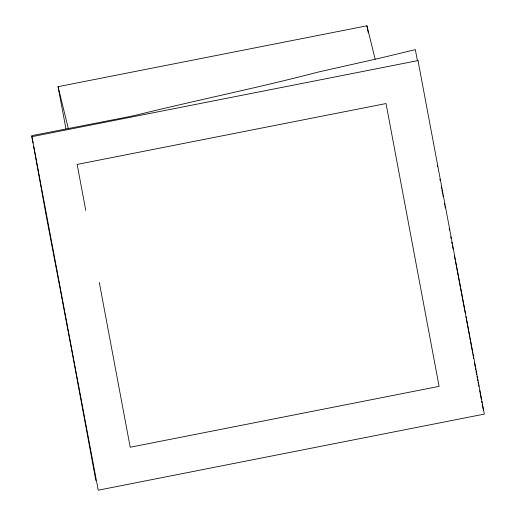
<?xml version="1.0" encoding="UTF-8"?>
<svg xmlns="http://www.w3.org/2000/svg" width="516" height="516" viewBox="0 0 516 516"><rect width="100%" height="100%" fill="white"/><g stroke="black" fill="none" stroke-linecap="round" stroke-linejoin="round"><path stroke-width="0.77" d="M65.925 128.671L58.05 86.682L366.94 25.8L375.151 59.23M58.05 86.682L68.364 128.665M455.409 261.238L456.157 265.114M456.454 266.662L456.75 268.204M451.732 242.107L452.022 243.623M452.461 245.893L453.042 248.944M456.899 268.978L458.363 276.615M458.511 277.369L464.587 309.477M454.37 255.839L454.667 257.374M454.815 258.148L455.112 259.69M417.425 60.675L415.328 49.639L380.931 57.934L319.559 71.75A261.47 106.212 -10.6 0 0 308.129 74.672C250.989 89.229 193.171 101.033 135.921 115.203A312.573 126.975 -10.6 0 1 120.505 118.351L31.657 135.695L33.037 142.977M437.252 165.288L437.536 166.778M482.666 406.44L483.35 410.078M464.723 310.187L465.258 313.031M479.68 390.625L479.951 392.05M480.086 392.76L480.357 394.192M480.622 395.624L481.299 399.216M481.712 401.377L481.983 402.822M482.254 404.267L482.531 405.718M366.94 25.8L368.282 32.927M85.766 210.373L77.148 164.423L386.039 103.542L439.097 386.355L130.206 447.237L99.291 282.458M95.847 480.512L74.517 365.283A441.49 9.088 78.8 0 1 69.847 340.418L63.713 307.929A64.952 1.335 78.8 0 1 61.888 298.003L46.201 215.765L33.714 146.557M465.916 316.553L469.121 333.775M442.431 192.7L442.689 194.087M442.947 195.48L443.205 196.86M444.489 203.762L444.747 205.149M445.011 206.542L445.269 207.942M470.36 340.489L472.211 350.512M469.25 334.445L469.625 336.471M469.87 337.812L470.237 339.818M472.456 351.854L472.708 353.202M472.953 354.557L473.333 356.582M473.456 357.259L473.707 358.62M474.468 362.709L474.72 364.077A345.913 7.121 78.8 0 0 475.23 366.824M478.88 386.361A345.913 7.121 78.8 0 1 478.616 384.949M478.351 383.536A345.913 7.121 78.8 0 1 478.087 382.13M477.822 380.724A345.913 7.121 78.8 0 1 477.564 379.318M477.3 377.918A345.913 7.121 78.8 0 1 477.042 376.525M476.649 374.435A345.913 7.121 78.8 0 1 476.004 370.965M475.746 369.579A345.913 7.121 78.8 0 1 475.488 368.198M451.016 238.34A190.939 3.928 78.8 0 1 450.726 236.844M449.455 230.162A190.939 3.928 78.8 0 1 449.178 228.698M439.896 179.22A193.21 3.973 78.8 0 1 440.167 180.658M441.373 187.082A193.21 3.973 78.8 0 1 441.644 188.495M441.902 189.901A193.21 3.973 78.8 0 1 442.167 191.301M418.018 60.578L31.902 136.682L98.227 490.2L484.343 414.096L418.018 60.578"/></g></svg>
